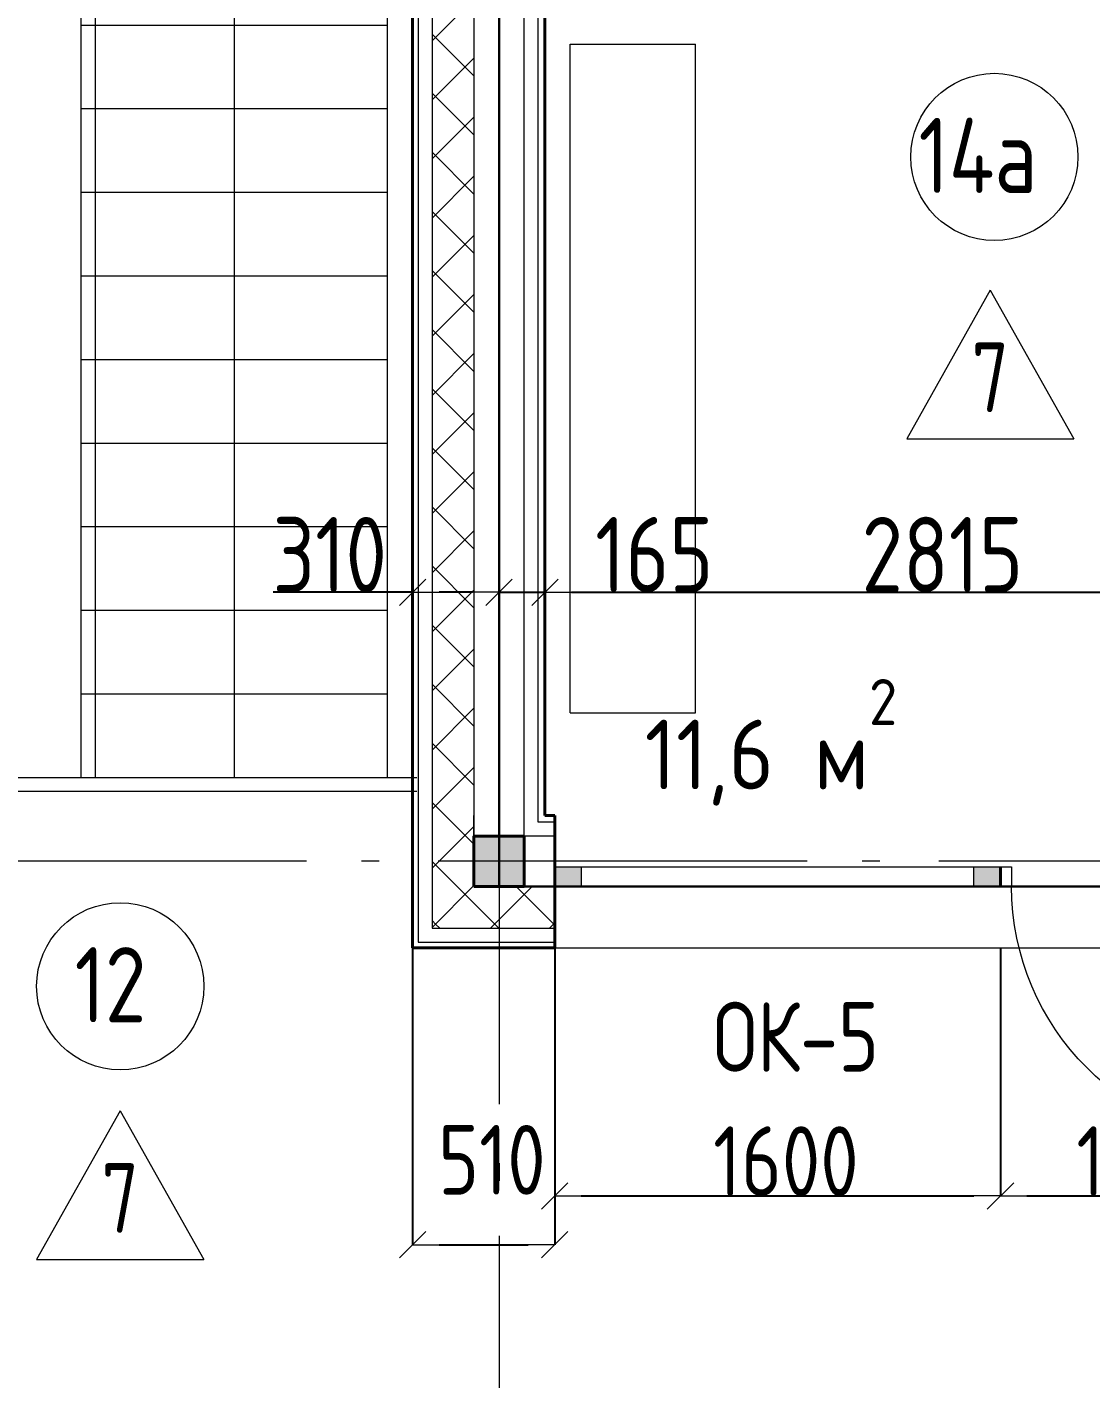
# Model space of a CAD drawing. Header units: millimetres. Extents: x -60256 to 201272, y 21388 to 77592.
# Drawn here: x -12815 to -8996, y 63598 to 68450 of the extents above; entities that cross this region are included whole.
import ezdxf
from ezdxf.enums import TextEntityAlignment as Align

# ---------------------------------------------------------------- set-up
doc = ezdxf.new("R2010")
doc.units = ezdxf.units.MM
doc.header["$MEASUREMENT"] = 0
doc.linetypes.add('Double Dashed', pattern=[1797.222233, 1325, -211.666656, 63.333344, -197.222233])
for name, color, linetype in [('Двери ArchiCAD', 7, 'Continuous'), ('колонны', 7, 'Continuous'), ('марки окон дверей', 7, 'Continuous'), ('оборудование', 7, 'Continuous'), ('Окна ArchiCAD', 7, 'Continuous'), ('оси', 7, 'Continuous'), ('размеры внутр', 7, 'Continuous'), ('стены наруж', 7, 'Continuous'), ('№ помещений', 7, 'Continuous')]:
    doc.layers.add(name, color=color, linetype=linetype)
for name, color, linetype, lineweight in [('Двери ArchiCAD_Ном._пера__97', 7, 'Continuous', 20), ('Двери ArchiCAD_Ном._пера__99', 7, 'Continuous', 40), ('колонны_Ном._пера__94', 252, 'Continuous', 13), ('колонны_Ном._пера__99', 7, 'Continuous', 40), ('лестницы_Ном._пера__96', 7, 'Continuous', 13), ('марки окон дверей_Ном._пера__96', 7, 'Continuous', 13), ('оборудование_Ном._пера__95', 251, 'Continuous', 13), ('Окна ArchiCAD_Ном._пера__96', 7, 'Continuous', 13), ('Окна ArchiCAD_Ном._пера__97', 7, 'Continuous', 20), ('Окна ArchiCAD_Ном._пера__99', 7, 'Continuous', 40), ('оси_Ном._пера__96', 7, 'Continuous', 13), ('площади_Ном._пера__96', 7, 'Continuous', 13), ('стены наруж_Ном._пера__96', 7, 'Continuous', 13), ('стены наруж_Ном._пера__99', 7, 'Continuous', 40), ('чертеж_Ном._пера__96', 7, 'Continuous', 13), ('чертеж_Ном._пера__97', 7, 'Continuous', 20), ('экспликац проемов_Ном._пера__1', 7, 'Continuous', 25), ('экспликац проемов_Ном._пера__97', 7, 'Continuous', 20), ('№ помещений_Ном._пера__96', 7, 'Continuous', 13)]:
    doc.layers.add(name, color=color, linetype=linetype, lineweight=lineweight)
doc.styles.add('СГЕНЕРИР_СТИЛЬ_1', font='isocp.shx')
doc.styles.add('СГЕНЕРИР_СТИЛЬ_3', font='gost_2_304-81_type.ttf')
doc.styles.add('СГЕНЕРИР_СТИЛЬ_4', font='gost_2_304-81_type.ttf')
doc.styles.add('СГЕНЕРИР_СТИЛЬ_5', font='CS_Gost2304.shx')
doc.dimstyles.new('СГЕНЕРИР_СТИЛЬ__1', dxfattribs={"dimtxt": 270.000005, "dimasz": 95, "dimexe": 0.18, "dimexo": 0, "dimgap": 0.09, "dimtad": 1, "dimtih": 1, "dimtoh": 1, "dimdec": 0, "dimzin": 0, "dimdsep": 46, "dimtxsty": 'СГЕНЕРИР_СТИЛЬ_3', "dimblk": 'ARROWHEAD_6', "dimblk1": 'ARROWHEAD_6', "dimblk2": 'ARROWHEAD_6', "dimcen": 0.09, "dimclrd": 7, "dimclre": 7, "dimclrt": 98, "dimadec": 0, "dimazin": 0, "dimtfac": 1, "dimtdec": 4, "dimtmove": 0, "dimatfit": 3, "dimfxl": 1, "dimtolj": 1, "dimtzin": 0, "dimarcsym": 0})
doc.dimstyles.new('СГЕНЕРИР_СТИЛЬ__10', dxfattribs={"dimtxt": 250, "dimasz": 95, "dimexe": 0.18, "dimexo": 0, "dimgap": 0.09, "dimtad": 1, "dimtih": 1, "dimtoh": 1, "dimdec": 0, "dimzin": 0, "dimdsep": 46, "dimtxsty": 'СГЕНЕРИР_СТИЛЬ_3', "dimblk": 'ARROWHEAD_6', "dimblk1": 'ARROWHEAD_6', "dimblk2": 'ARROWHEAD_6', "dimcen": 0.09, "dimclrd": 7, "dimclre": 7, "dimclrt": 98, "dimadec": 0, "dimazin": 0, "dimtfac": 1, "dimtdec": 4, "dimtmove": 0, "dimatfit": 3, "dimfxl": 1, "dimtolj": 1, "dimtzin": 0, "dimarcsym": 0})
doc.dimstyles.new('СГЕНЕРИР_СТИЛЬ__9', dxfattribs={"dimtxt": 250, "dimasz": 95, "dimexe": 0.18, "dimexo": 0, "dimgap": 0.09, "dimtad": 1, "dimtih": 1, "dimtoh": 1, "dimdec": 0, "dimzin": 0, "dimdsep": 46, "dimtxsty": 'СГЕНЕРИР_СТИЛЬ_3', "dimblk": 'ARROWHEAD_6', "dimblk1": 'ARROWHEAD_6', "dimblk2": 'ARROWHEAD_6', "dimcen": 0.09, "dimclrd": 7, "dimclre": 7, "dimclrt": 98, "dimadec": 0, "dimazin": 0, "dimtfac": 1, "dimtdec": 4, "dimtmove": 2, "dimatfit": 3, "dimfxl": 1, "dimtolj": 1, "dimtzin": 0, "dimarcsym": 0})
pattern_1 = [(45, (0, 0), (-106.06602, 106.06602), []), (135, (0, 0), (106.06602, 106.06602), [])]

# ---------------------------------------------------------------- blocks, each defined once
blk = doc.blocks.new('Скамейка 16_2')
at = {"layer": 'оборудование_Ном._пера__95', "linetype": 'Continuous'}
for p, q in [((2400, 450), (0, 450)), ((0, 450), (0, 0)), ((2400, 450), (2400, 0)), ((2400, 0), (0, 0))]:
    blk.add_line(p, q, dxfattribs=at)
blk = doc.blocks.new('Стена_17_1', base_point=(-11121, 65455.7))
at = {"layer": 'стены наруж_Ном._пера__96', "linetype": 'Continuous'}
h = blk.add_hatch(dxfattribs=at)
h.set_pattern_fill('УТЕПЛИТ_МЕЛКИЙ_0001', color=256, style=0, pattern_type=2)
h.set_pattern_definition(pattern_1)
h.paths.add_polyline_path([(-11361, 71760.7), (-11361, 71690.7), (-11211, 71690.7), (-11211, 71910.7)])
h = blk.add_hatch(dxfattribs=at)
h.set_pattern_fill('УТЕПЛИТ_МЕЛКИЙ_0001', color=256, style=0, pattern_type=2)
h.set_pattern_definition(pattern_1)
h.paths.add_polyline_path([(-11361, 71690.7), (-11361, 65620.7), (-11211, 65620.7), (-11211, 71690.7)])
h = blk.add_hatch(dxfattribs=at)
h.set_pattern_fill('УТЕПЛИТ_МЕЛКИЙ_0001', color=256, style=0, pattern_type=2)
h.set_pattern_definition(pattern_1)
h.paths.add_polyline_path([(-11361, 65620.7), (-11361, 65215.7), (-11211, 65365.7), (-11211, 65620.7)])
for p, q in [((-10981, 71690.7), (-10981, 72140.7)), ((-11031, 72090.7), (-11031, 71690.7)), ((-11031, 71690.7), (-11031, 72090.7)), ((-11211, 71690.7), (-11211, 71910.7)), ((-11211, 71910.7), (-11211, 71690.7)), ((-11361, 71760.7), (-11361, 71690.7)), ((-11411, 71710.7), (-11411, 71690.7)), ((-11411, 71690.7), (-11411, 65620.7)), ((-11361, 71690.7), (-11361, 65620.7)), ((-11211, 71690.7), (-11211, 65620.7)), ((-11031, 65620.7), (-11031, 71690.7)), ((-10981, 65620.7), (-10981, 71690.7)), ((-11411, 65620.7), (-11411, 65165.7)), ((-11361, 65620.7), (-11361, 65215.7)), ((-11211, 65365.7), (-11211, 65620.7)), ((-11211, 65620.7), (-11211, 65365.7)), ((-11031, 65545.7), (-11031, 65620.7)), ((-10981, 65595.7), (-10981, 65620.7))]:
    blk.add_line(p, q, dxfattribs=at)
at = {"layer": 'стены наруж_Ном._пера__99', "linetype": 'Continuous', "flags": 128}
for points in [[(-10956, 72165.7), (-10956, 72145.7)], [(-10956, 72145.7), (-10956, 72115.7)], [(-11431, 71690.7), (-11431, 65145.7)], [(-10956, 65620.7), (-10956, 71690.7)]]:
    blk.add_lwpolyline(points, dxfattribs=at)
blk = doc.blocks.new('Окно 16_6')
at = {"layer": 'Окна ArchiCAD_Ном._пера__96', "linetype": 'Continuous'}
for points in [[(-800, -70), (-705, -70), (-705, 0), (-800, 0)], [(800, 0), (705, 0), (705, -70), (800, -70)]]:
    blk.add_hatch(color=256, dxfattribs=at).paths.add_polyline_path(points)
for p, q in [((705, 0), (-705, 0)), ((-705, -70), (705, -70))]:
    blk.add_line(p, q, dxfattribs=at)
at = {"layer": 'Окна ArchiCAD_Ном._пера__97', "linetype": 'Continuous'}
for p, q in [((-800, 220), (800, 220)), ((-705, 0), (-800, 0)), ((-705, -70), (-705, 0)), ((800, 0), (705, 0)), ((705, 0), (705, -70)), ((-800, -70), (-705, -70)), ((705, -70), (800, -70))]:
    blk.add_line(p, q, dxfattribs=at)
at = {"layer": 'Окна ArchiCAD_Ном._пера__99', "linetype": 'Continuous'}
for p, q in [((-800, 0), (-800, -70)), ((800, 0), (800, -70))]:
    blk.add_line(p, q, dxfattribs=at)
blk = doc.blocks.new('Дверь 16_4')
at = {"layer": 'Двери ArchiCAD_Ном._пера__97', "linetype": 'Continuous'}
for p, q in [((460, 0), (460, 920)), ((-500, 220), (500, 220)), ((-460, 0), (-500, 0)), ((-500, 0), (-500, -70)), ((-460, -70), (-460, 0)), ((500, 0), (460, 0)), ((460, 0), (460, -70)), ((500, -70), (500, 0)), ((-500, -70), (-460, -70)), ((460, -70), (500, -70))]:
    blk.add_line(p, q, dxfattribs=at)
blk.add_arc((460, 0), 920, 90, 180, dxfattribs=at)
at = {"layer": 'Двери ArchiCAD_Ном._пера__99', "linetype": 'Continuous'}
for p, q in [((-500, 0), (-500, -70)), ((500, 0), (500, -70))]:
    blk.add_line(p, q, dxfattribs=at)
blk = doc.blocks.new('Стена_32_1', base_point=(12879, 65455.7))
at = {"layer": 'стены наруж_Ном._пера__96', "linetype": 'Continuous'}
h = blk.add_hatch(dxfattribs=at)
h.set_pattern_fill('УТЕПЛИТ_МЕЛКИЙ_0001', color=256, style=0, pattern_type=2)
h.set_pattern_definition(pattern_1)
h.paths.add_polyline_path([(-11361, 65215.7), (-10956, 65215.7), (-10956, 65365.7), (-11211, 65365.7)])
h = blk.add_hatch(dxfattribs=at)
h.set_pattern_fill('УТЕПЛИТ_МЕЛКИЙ_0001', color=256, style=0, pattern_type=2)
h.set_pattern_definition(pattern_1)
h.paths.add_polyline_path([(-10956, 65215.7), (-10921, 65215.7), (-10921, 65365.7), (-10956, 65365.7)])
for p, q in [((-10956, 65595.7), (-10981, 65595.7)), ((-10921, 65595.7), (-10956, 65595.7)), ((-10956, 65545.7), (-11031, 65545.7)), ((-10921, 65545.7), (-10956, 65545.7)), ((-10956, 65365.7), (-11211, 65365.7)), ((-11211, 65365.7), (-10956, 65365.7)), ((-10956, 65365.7), (-10921, 65365.7)), ((-11361, 65215.7), (-10956, 65215.7)), ((-10956, 65215.7), (-10921, 65215.7)), ((-11411, 65165.7), (-10956, 65165.7)), ((-10956, 65165.7), (-10921, 65165.7))]:
    blk.add_line(p, q, dxfattribs=at)
at = {"layer": 'стены наруж_Ном._пера__99', "linetype": 'Continuous'}
for p, q in [((-10921, 65595.7), (-10921, 65620.7)), ((-10921, 65545.7), (-10921, 65595.7)), ((-10921, 65435.7), (-10921, 65545.7)), ((-10921, 65365.7), (-10921, 65435.7)), ((-10921, 65215.7), (-10921, 65365.7)), ((-10921, 65165.7), (-10921, 65215.7)), ((-10921, 65145.7), (-10921, 65165.7))]:
    blk.add_line(p, q, dxfattribs=at)
at = {"layer": 'стены наруж_Ном._пера__99', "linetype": 'Continuous', "flags": 128}
for points in [[(-10921, 65620.7), (-10956, 65620.7)], [(-11431, 65145.7), (-10921, 65145.7)]]:
    blk.add_lwpolyline(points, dxfattribs=at)
at = {"layer": 'Двери ArchiCAD', "color": 44, "linetype": 'Continuous', "lineweight": 35, "xscale": -1, "zscale": 1000, "rotation": 180}
blk.add_blockref('Дверь 16_4', (-8821, 65365.7), dxfattribs=at)
at = {"layer": 'Окна ArchiCAD', "color": 44, "linetype": 'Continuous', "lineweight": 35, "xscale": -1, "zscale": 1000, "rotation": 180}
blk.add_blockref('Окно 16_6', (-10121, 65365.7), dxfattribs=at)
blk = doc.blocks.new('Колонна_31_1', base_point=(-11121, 65455.7))
at = {"layer": 'колонны_Ном._пера__94', "linetype": 'Continuous'}
blk.add_hatch(color=256, dxfattribs=at).paths.add_polyline_path([(-11211, 65365.7), (-11031, 65365.7), (-11031, 65545.7), (-11211, 65545.7)])
at = {"layer": 'колонны_Ном._пера__99', "linetype": 'Continuous', "flags": 128}
blk.add_lwpolyline([(-11211, 65365.7), (-11031, 65365.7), (-11031, 65545.7), (-11211, 65545.7)], close=True, dxfattribs=at)
blk = doc.blocks.new('л 4050h')
at = {"layer": 'лестницы_Ном._пера__96', "linetype": 'Continuous'}
for p, q in [((0, 0), (0, 5900)), ((0, 5900), (2900, 5900)), ((1150, 5900), (1150, 4800)), ((1450, 5900), (1450, 4800)), ((1750, 5900), (1750, 4800)), ((2900, 5900), (2900, 3000)), ((550, 0), (550, 5350)), ((550, 5350), (2350, 5350)), ((2350, 5350), (2350, 3000)), ((0, 4800), (1100, 4800)), ((1100, 0), (1100, 4800)), ((1100, 4800), (1800, 4800)), ((1800, 4800), (1800, 3000)), ((2900, 4800), (1800, 4800)), ((0, 4500), (1100, 4500)), ((2900, 4500), (1800, 4500)), ((0, 4200), (1100, 4200)), ((2900, 4200), (1800, 4200)), ((0, 3900), (1100, 3900)), ((2900, 3900), (1800, 3900)), ((0, 3600), (1100, 3600)), ((2900, 3600), (1800, 3600)), ((0, 3300), (1100, 3300)), ((2900, 3300), (1800, 3300)), ((2350, 3000), (2150, 3200)), ((2350, 3000), (2550, 3200)), ((0, 3000), (1100, 3000)), ((2900, 3000), (1800, 3000)), ((2900, 3000), (1800, 3000)), ((0, 2700), (1100, 2700)), ((0, 2400), (1100, 2400)), ((0, 2100), (1100, 2100)), ((0, 1800), (1100, 1800)), ((0, 1500), (1100, 1500)), ((0, 1200), (1100, 1200)), ((0, 900), (1100, 900)), ((0, 600), (1100, 600)), ((0, 300), (1100, 300)), ((0, 0), (1100, 0)), ((0, 0), (1100, 0))]:
    blk.add_line(p, q, dxfattribs=at)
blk = doc.blocks.new('Стандартный маркер сетки_7')
at = {"layer": 'оси_Ном._пера__96', "linetype": 'Double Dashed'}
blk.add_line((900, 0), (21144.5, 0), dxfattribs=at)
at = {"layer": 'оси_Ном._пера__96', "style": 'СГЕНЕРИР_СТИЛЬ_3'}
blk.add_attdef('AC_MarkerText_1', text='', height=350, rotation=90, dxfattribs=at).set_placement((22714.2, -139.2), align=Align.BOTTOM_LEFT)
blk = doc.blocks.new('Стандартный маркер сетки_16')
at = {"layer": 'оси_Ном._пера__96', "linetype": 'Double Dashed'}
blk.add_line((900, 0), (41068.3, 0), dxfattribs=at)
at = {"layer": 'оси_Ном._пера__96', "style": 'СГЕНЕРИР_СТИЛЬ_3'}
blk.add_attdef('AC_MarkerText_1', text='', height=350, rotation=180, dxfattribs=at).set_placement((-260.8, 269.7), align=Align.BOTTOM_LEFT)
blk = doc.blocks.new('Номер помещения 15_3')
at = {"layer": '№ помещений_Ном._пера__96', "linetype": 'Continuous'}
blk.add_circle((0, 0), 300, dxfattribs=at)
at = {"layer": '№ помещений_Ном._пера__96', "insert": (-163.6, 5.4), "char_height": 270, "attachment_point": 4, "style": 'СГЕНЕРИР_СТИЛЬ_4'}
blk.add_mtext('{12}', dxfattribs=at)
blk = doc.blocks.new('Номер помещения 15_8')
at = {"layer": '№ помещений_Ном._пера__96', "linetype": 'Continuous'}
blk.add_circle((0, 0), 300, dxfattribs=at)
at = {"layer": '№ помещений_Ном._пера__96', "insert": (-272.3, 5.2), "char_height": 270, "attachment_point": 4, "style": 'СГЕНЕРИР_СТИЛЬ_4'}
blk.add_mtext('{14а}', dxfattribs=at)
blk = doc.blocks.new('Номер помещения 16_5')
at = {"layer": 'марки окон дверей_Ном._пера__96', "insert": (-307.9, 19.4), "char_height": 250, "attachment_point": 4, "style": 'СГЕНЕРИР_СТИЛЬ_5'}
blk.add_mtext('{ОК-5}', dxfattribs=at)
blk = doc.blocks.new('ARROWHEAD_6')
at = {"color": 0, "linetype": 'Continuous', "lineweight": 0}
for p, q in [((0, 0), (-1, 0)), ((-0.5, -0.5), (0.5, 0.5))]:
    blk.add_line(p, q, dxfattribs=at)
blk = doc.blocks.new('*D832')
at = {"layer": 'Defpoints', "color": 0, "linetype": 'Continuous', "transparency": 16777216}
for p in [(-11431, 68655.7), (-11121, 66421.3), (-11121, 65455.7)]:
    blk.add_point(p, dxfattribs=at)
at = {"layer": 'размеры внутр', "color": 7, "linetype": 'Continuous', "lineweight": -2, "transparency": 16777216}
for p, q in [((-11431, 68655.7), (-11431, 66421.2)), ((-11431, 66421.3), (-11931.4, 66421.3)), ((-11216, 66421.3), (-11336, 66421.3)), ((-11121, 65455.7), (-11121, 66421.5))]:
    blk.add_line(p, q, dxfattribs=at)
at = {"layer": 'размеры внутр', "color": 7, "linetype": 'Continuous', "lineweight": -2, "transparency": 16777216, "xscale": 95, "yscale": 95, "zscale": 95, "rotation": 180}
blk.add_blockref('ARROWHEAD_6', (-11431, 66421.3), dxfattribs=at)
at = {"layer": 'размеры внутр', "color": 7, "linetype": 'Continuous', "lineweight": -2, "transparency": 16777216, "xscale": 95, "yscale": 95, "zscale": 95}
blk.add_blockref('ARROWHEAD_6', (-11121, 66421.3), dxfattribs=at)
at = {"layer": 'размеры внутр', "color": 98, "linetype": 'Continuous', "transparency": 16777216, "insert": (-11728.7, 66556.4), "char_height": 270, "attachment_point": 5, "style": 'СГЕНЕРИР_СТИЛЬ_3'}
blk.add_mtext('\\A1;310', dxfattribs=at)
blk = doc.blocks.new('*D833')
at = {"layer": 'Defpoints', "color": 0, "linetype": 'Continuous', "transparency": 16777216}
for p in [(-10956, 68655.7), (-10956, 66421.3), (-11121, 65455.7)]:
    blk.add_point(p, dxfattribs=at)
at = {"layer": 'размеры внутр', "color": 7, "linetype": 'Continuous', "lineweight": -2, "transparency": 16777216}
for p, q in [((-10956, 68655.7), (-10956, 66421.2)), ((-11216, 66421.3), (-11311, 66421.3)), ((-11121, 65455.7), (-11121, 66421.5)), ((-11121, 66421.3), (-10956, 66421.3)), ((-10861, 66421.3), (-10361, 66421.3))]:
    blk.add_line(p, q, dxfattribs=at)
at = {"layer": 'размеры внутр', "color": 7, "linetype": 'Continuous', "lineweight": -2, "transparency": 16777216, "xscale": 95, "yscale": 95, "zscale": 95}
blk.add_blockref('ARROWHEAD_6', (-11121, 66421.3), dxfattribs=at)
at = {"layer": 'размеры внутр', "color": 7, "linetype": 'Continuous', "lineweight": -2, "transparency": 16777216, "xscale": 95, "yscale": 95, "zscale": 95, "rotation": 180}
blk.add_blockref('ARROWHEAD_6', (-10956, 66421.3), dxfattribs=at)
at = {"layer": 'размеры внутр', "color": 98, "linetype": 'Continuous', "transparency": 16777216, "insert": (-10563.5, 66556.4), "char_height": 270, "attachment_point": 5, "style": 'СГЕНЕРИР_СТИЛЬ_3'}
blk.add_mtext('\\A1;165', dxfattribs=at)
blk = doc.blocks.new('*D834')
at = {"layer": 'Defpoints', "color": 0, "linetype": 'Continuous', "transparency": 16777216}
for p in [(-10956, 68655.7), (-8141, 67655.7), (-8141, 66421.3)]:
    blk.add_point(p, dxfattribs=at)
at = {"layer": 'размеры внутр', "color": 7, "linetype": 'Continuous', "lineweight": -2, "transparency": 16777216}
for p, q in [((-10956, 68655.7), (-10956, 66421.2)), ((-8141, 67655.7), (-8141, 66421.2)), ((-10861, 66421.3), (-8236, 66421.3))]:
    blk.add_line(p, q, dxfattribs=at)
at = {"layer": 'размеры внутр', "color": 7, "linetype": 'Continuous', "lineweight": -2, "transparency": 16777216, "xscale": 95, "yscale": 95, "zscale": 95, "rotation": 180}
blk.add_blockref('ARROWHEAD_6', (-10956, 66421.3), dxfattribs=at)
at = {"layer": 'размеры внутр', "color": 7, "linetype": 'Continuous', "lineweight": -2, "transparency": 16777216, "xscale": 95, "yscale": 95, "zscale": 95}
blk.add_blockref('ARROWHEAD_6', (-8141, 66421.3), dxfattribs=at)
at = {"layer": 'размеры внутр', "color": 98, "linetype": 'Continuous', "transparency": 16777216, "insert": (-9529.4, 66556.4), "char_height": 270, "attachment_point": 5, "style": 'СГЕНЕРИР_СТИЛЬ_3'}
blk.add_mtext('\\A1;2815', dxfattribs=at)
blk = doc.blocks.new('*D868')
at = {"layer": 'Defpoints', "color": 0, "linetype": 'Continuous', "transparency": 16777216}
for p in [(-11431, 65145.7), (-10921, 65145.7), (-10921, 64079.6)]:
    blk.add_point(p, dxfattribs=at)
at = {"layer": 'размеры внутр', "color": 7, "linetype": 'Continuous', "lineweight": -2, "transparency": 16777216}
for p, q in [((-11431, 65145.7), (-11431, 64079.4)), ((-10921, 65145.7), (-10921, 64079.4)), ((-11336, 64079.6), (-11016, 64079.6))]:
    blk.add_line(p, q, dxfattribs=at)
at = {"layer": 'размеры внутр', "color": 7, "linetype": 'Continuous', "lineweight": -2, "transparency": 16777216, "xscale": 95, "yscale": 95, "zscale": 95, "rotation": 180}
blk.add_blockref('ARROWHEAD_6', (-11431, 64079.6), dxfattribs=at)
at = {"layer": 'размеры внутр', "color": 7, "linetype": 'Continuous', "lineweight": -2, "transparency": 16777216, "xscale": 95, "yscale": 95, "zscale": 95}
blk.add_blockref('ARROWHEAD_6', (-10921, 64079.6), dxfattribs=at)
at = {"layer": 'размеры внутр', "color": 98, "linetype": 'Continuous', "transparency": 16777216, "insert": (-11146.4, 64384.4), "char_height": 250, "attachment_point": 5, "style": 'СГЕНЕРИР_СТИЛЬ_3'}
blk.add_mtext('\\A1;510', dxfattribs=at)
blk = doc.blocks.new('*D869')
at = {"layer": 'Defpoints', "color": 0, "linetype": 'Continuous', "transparency": 16777216}
for p in [(-10921, 65145.7), (-9321, 65145.7), (-9321, 64254.6)]:
    blk.add_point(p, dxfattribs=at)
at = {"layer": 'размеры внутр', "color": 7, "linetype": 'Continuous', "lineweight": -2, "transparency": 16777216}
for p, q in [((-10921, 65145.7), (-10921, 64254.4)), ((-9321, 65145.7), (-9321, 64254.4)), ((-10826, 64254.6), (-9416, 64254.6))]:
    blk.add_line(p, q, dxfattribs=at)
at = {"layer": 'размеры внутр', "color": 7, "linetype": 'Continuous', "lineweight": -2, "transparency": 16777216, "xscale": 95, "yscale": 95, "zscale": 95, "rotation": 180}
blk.add_blockref('ARROWHEAD_6', (-10921, 64254.6), dxfattribs=at)
at = {"layer": 'размеры внутр', "color": 7, "linetype": 'Continuous', "lineweight": -2, "transparency": 16777216, "xscale": 95, "yscale": 95, "zscale": 95}
blk.add_blockref('ARROWHEAD_6', (-9321, 64254.6), dxfattribs=at)
at = {"layer": 'размеры внутр', "color": 98, "linetype": 'Continuous', "transparency": 16777216, "insert": (-10091.2, 64379.6), "char_height": 250, "attachment_point": 5, "style": 'СГЕНЕРИР_СТИЛЬ_3'}
blk.add_mtext('\\A1;1600', dxfattribs=at)
blk = doc.blocks.new('*D870')
at = {"layer": 'Defpoints', "color": 0, "linetype": 'Continuous', "transparency": 16777216}
for p in [(-9321, 65145.7), (-8321, 65145.7), (-8321, 64254.6)]:
    blk.add_point(p, dxfattribs=at)
at = {"layer": 'размеры внутр', "color": 7, "linetype": 'Continuous', "lineweight": -2, "transparency": 16777216}
for p, q in [((-9321, 65145.7), (-9321, 64254.4)), ((-8321, 65145.7), (-8321, 64254.4)), ((-9226, 64254.6), (-8416, 64254.6))]:
    blk.add_line(p, q, dxfattribs=at)
at = {"layer": 'размеры внутр', "color": 7, "linetype": 'Continuous', "lineweight": -2, "transparency": 16777216, "xscale": 95, "yscale": 95, "zscale": 95, "rotation": 180}
blk.add_blockref('ARROWHEAD_6', (-9321, 64254.6), dxfattribs=at)
at = {"layer": 'размеры внутр', "color": 7, "linetype": 'Continuous', "lineweight": -2, "transparency": 16777216, "xscale": 95, "yscale": 95, "zscale": 95}
blk.add_blockref('ARROWHEAD_6', (-8321, 64254.6), dxfattribs=at)
at = {"layer": 'размеры внутр', "color": 98, "linetype": 'Continuous', "transparency": 16777216, "insert": (-8791.2, 64379.6), "char_height": 250, "attachment_point": 5, "style": 'СГЕНЕРИР_СТИЛЬ_3'}
blk.add_mtext('\\A1;1000', dxfattribs=at)

msp = doc.modelspace()

# ---------------------------------------------------------------- linework, layer by layer
at = {"color": 3, "lineweight": 30}
msp.add_lwpolyline([(-8076.10541, 69807.8023), (-11121.00277, 69807.8023), (-11121.00277, 65365.66051), (-8076.10541, 65365.66051)], close=True, dxfattribs=at)
msp.add_lwpolyline([(-11121.00277, 65365.66051), (-11121.00277, 69805.66051)], dxfattribs=at)
at = {"layer": 'чертеж_Ном._пера__96', "linetype": 'Continuous', "flags": 128}
msp.add_lwpolyline([(-11416.00277, 65755.66051), (-14961.00277, 65755.66051)], dxfattribs=at)
at = {"layer": 'чертеж_Ном._пера__97', "linetype": 'Continuous', "flags": 128}
msp.add_lwpolyline([(-11416.00277, 65705.66051), (-13371.00277, 65705.66051), (-13371.00277, 70605.66051), (-12571.00277, 70605.66051), (-12571.00277, 65755.66051)], dxfattribs=at)
at = {"layer": 'экспликац проемов_Ном._пера__97', "linetype": 'Continuous'}
for p, q in [((-9357.53363, 67505.57952), (-9657.53363, 66972.24619)), ((-9357.53363, 67505.57952), (-9057.53363, 66972.24619)), ((-9657.53363, 66972.24619), (-9057.53363, 66972.24619)), ((-12480.86004, 64560.40134), (-12780.86004, 64027.06801)), ((-12480.86004, 64560.40134), (-12180.86004, 64027.06801)), ((-12780.86004, 64027.06801), (-12180.86004, 64027.06801))]:
    msp.add_line(p, q, dxfattribs=at)

# ---------------------------------------------------------------- block references
at = {"layer": 'колонны'}
msp.add_blockref('Колонна_31_1', (-11121.00277, 65455.66051), dxfattribs=at)
at = {"layer": 'лестницы_Ном._пера__96', "linetype": 'Continuous', "xscale": -1, "zscale": 1000}
msp.add_blockref('л 4050h', (-11521.00277, 65755.66051), dxfattribs=at)
at = {"layer": 'марки окон дверей', "color": 102, "linetype": 'Continuous', "lineweight": 15, "zscale": 1000}
msp.add_blockref('Номер помещения 16_5', (-10044.53747, 64806.04583), dxfattribs=at)
at = {"layer": 'оборудование', "color": 251, "linetype": 'Continuous', "lineweight": 13, "xscale": -1, "zscale": 1000, "rotation": 90}
msp.add_blockref('Скамейка 16_2', (-10416.00277, 68388.81209), dxfattribs=at)
at = {"layer": 'оси', "color": 251, "linetype": 'Continuous', "lineweight": 13, "zscale": 1000}
for name, p, rotation in [('Стандартный маркер сетки_7', (-11121.00277, 73998.25825), 270), ('Стандартный маркер сетки_16', (26830.04628, 65455.66051), 180)]:
    msp.add_blockref(name, p, dxfattribs=dict(at, rotation=rotation))
at = {"layer": 'стены наруж'}
for name, p in [('Стена_17_1', (-11121.00277, 65455.66051)), ('Стена_32_1', (12878.99723, 65455.66051))]:
    msp.add_blockref(name, p, dxfattribs=at)
at = {"layer": '№ помещений', "color": 102, "linetype": 'Continuous', "lineweight": 15, "zscale": 1000}
for name, p in [('Номер помещения 15_8', (-9342.71112, 67983.76183)), ('Номер помещения 15_3', (-12480.86004, 65007.25379))]:
    msp.add_blockref(name, p, dxfattribs=at)

# ---------------------------------------------------------------- texts
at = {"layer": 'площади_Ном._пера__96', "insert": (-10598.06088, 65655.66051), "char_height": 250, "attachment_point": 7, "style": 'СГЕНЕРИР_СТИЛЬ_1'}
msp.add_mtext('{11,6 м{\\H0.66x;\\S2^  ;}}', dxfattribs=at)
at = {"layer": 'экспликац проемов_Ном._пера__1', "linetype": 'Continuous', "char_height": 250, "attachment_point": 5, "style": 'СГЕНЕРИР_СТИЛЬ_3'}
for insert in [(-9357.53363, 67192.75585), (-12480.86004, 64247.57754)]:
    msp.add_mtext('{\\W0.950000x;7}', dxfattribs=dict(at, insert=insert))

# ---------------------------------------------------------------- dimensions: what is measured, and where the dimension line sits
at = {"layer": 'размеры внутр', "linetype": 'Continuous'}
for base, p1, p2, dimstyle, picture, middle in [((-11121.00277, 66421.33048), (-11431.00277, 68655.66051), (-11121.00277, 65455.66051), 'СГЕНЕРИР_СТИЛЬ__1', '*D832', (-11728.6892, 66421.33048)), ((-10956.00277, 66421.33048), (-11121.00277, 65455.66051), (-10956.00277, 68655.66051), 'СГЕНЕРИР_СТИЛЬ__1', '*D833', (-10563.50919, 66421.33048)), ((-8141.00277, 66421.33048), (-10956.00277, 68655.66051), (-8141.00277, 67655.66051), 'СГЕНЕРИР_СТИЛЬ__1', '*D834', (-9529.35303, 66421.33048)), ((-10921.00277, 64079.55578), (-11431.00277, 65145.66051), (-10921.00277, 65145.66051), 'СГЕНЕРИР_СТИЛЬ__9', '*D868', (-11146.43027, 64384.36055)), ((-9321.00277, 64254.55578), (-10921.00277, 65145.66051), (-9321.00277, 65145.66051), 'СГЕНЕРИР_СТИЛЬ__10', '*D869', (-10091.15026, 64254.55578)), ((-8321.00277, 64254.55578), (-9321.00277, 65145.66051), (-8321.00277, 65145.66051), 'СГЕНЕРИР_СТИЛЬ__10', '*D870', (-8791.15026, 64254.55578))]:
    dim = msp.add_linear_dim(base=base, p1=p1, p2=p2, dimstyle=dimstyle, dxfattribs=at)
    dim.commit()
    dim.dimension.update_dxf_attribs({"geometry": picture, "text_midpoint": middle, "dimtype": 160})

doc.saveas('drawing.dxf')
